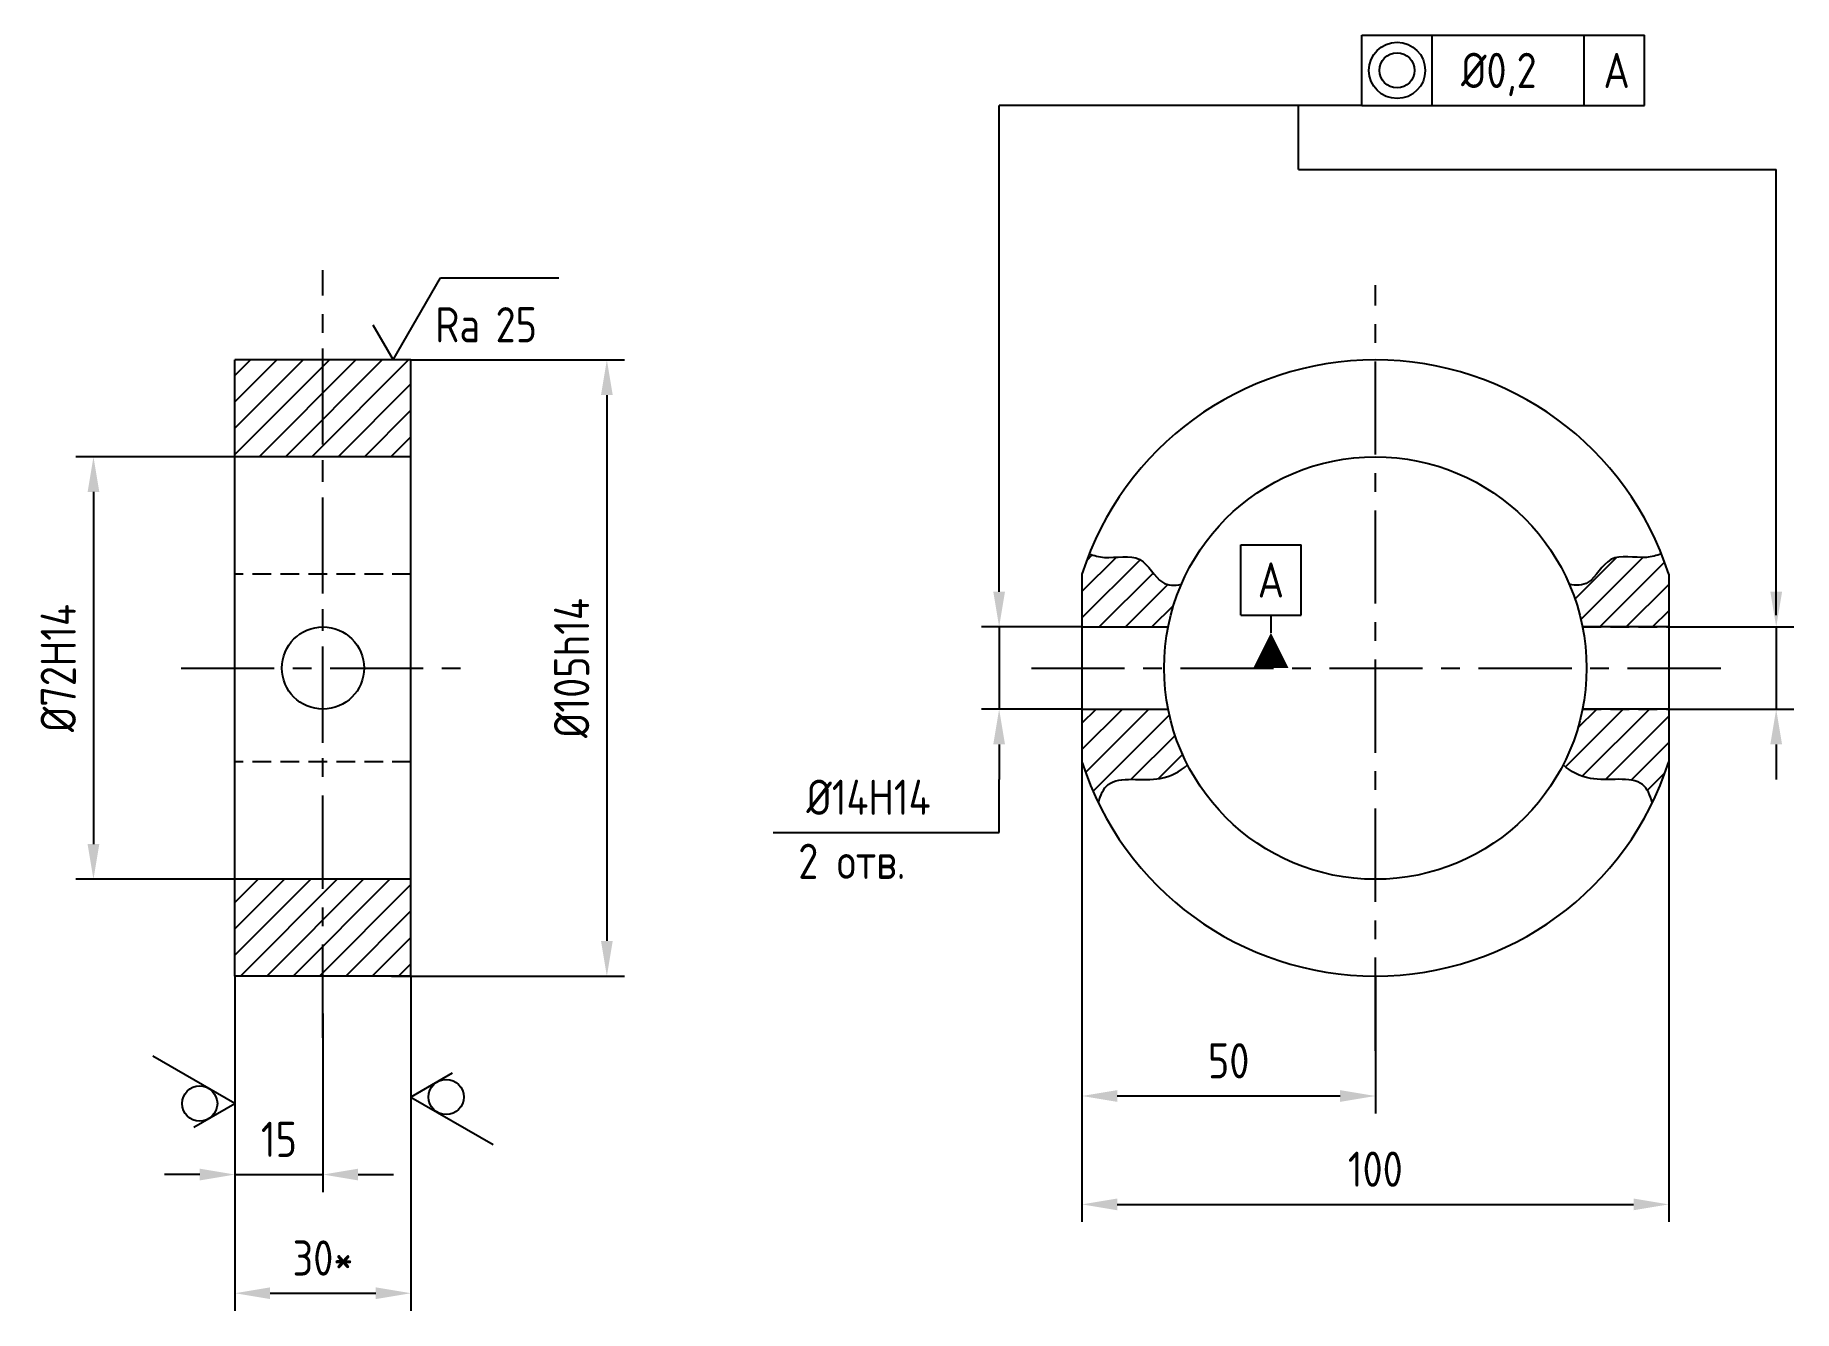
# Model space of a CAD drawing. Header units: millimetres. Extents: x 959 to 1258, y 22 to 239.
import ezdxf
from ezdxf.enums import TextEntityAlignment as Align

# ---------------------------------------------------------------- set-up
doc = ezdxf.new("R2010")
doc.units = ezdxf.units.MM
doc.header["$LTSCALE"] = 0.5
doc.linetypes.add('CENTER', pattern=[50.8, 31.75, -6.35, 6.35, -6.35])
doc.linetypes.add('HIDDEN', pattern=[9.525, 6.35, -3.175])
for name, color, linetype in [('Bord', 1, 'Continuous'), ('Cen', 5, 'CENTER'), ('Cont', 6, 'Continuous'), ('Dim', 7, 'Continuous'), ('Hatch', 2, 'Continuous'), ('Hide', 2, 'HIDDEN'), ('Text', 3, 'Continuous'), ('THIN', 3, 'Continuous')]:
    doc.layers.add(name, color=color, linetype=linetype)
doc.styles.add('Style1', font='romans.shx', dxfattribs={"width": 0.8})
doc.dimstyles.new('LIN2', dxfattribs={"dimscale": 2, "dimtxt": 3, "dimasz": 3, "dimexe": 1.5, "dimexo": 0, "dimgap": 1.5, "dimtad": 1, "dimrnd": 1, "dimdsep": 46, "dimtxsty": 'Style1', "dimcen": 0, "dimdle": 2, "dimclrd": 256, "dimclrt": 3, "dimaunit": 1, "dimadec": 0, "dimazin": 0, "dimtfac": 1, "dimtmove": 0, "dimatfit": 3, "dimfxl": 1, "dimtvp": 0.833333, "dimtolj": 1, "dimarcsym": 0})

# ---------------------------------------------------------------- blocks, each defined once
blk = doc.blocks.new('sherISO_03')
at = {"layer": 'Text'}
blk.add_line((4.04, 7), (14.12, 7), dxfattribs=at)
blk.add_lwpolyline([(-1.73, 3), (0, 0), (4.04, 7)], dxfattribs=at)
at = {"layer": 'Text', "style": 'Style1', "width": 0.8}
blk.add_text('Ra', height=3, dxfattribs=at).set_placement((3.58, 1.5))
blk.add_attdef('6,3', (8.73, 1.5), '', height=3, dxfattribs=at)
blk = doc.blocks.new('SHER0')
at = {"layer": 'Text'}
blk.add_circle((0, 3), 1.5, dxfattribs=at)
at = {"layer": 'THIN'}
blk.add_lwpolyline([(-2.02, 3.5), (0, 0), (4.04, 7)], dxfattribs=at)
blk = doc.blocks.new('*D23')
at = {"layer": 'Defpoints', "color": 0, "transparency": 16777216}
for p in [(1022.55, 184.06), (1019.26, 79.06), (1055.94, 79.06)]:
    blk.add_point(p, dxfattribs=at)
at = {"layer": 'Dim', "color": 0, "lineweight": -2, "transparency": 16777216}
for p, q in [((1022.55, 184.06), (1058.94, 184.06)), ((1019.26, 79.06), (1058.94, 79.06))]:
    blk.add_line(p, q, dxfattribs=at)
at = {"layer": 'Dim', "lineweight": -2, "transparency": 16777216}
blk.add_line((1055.94, 178.06), (1055.94, 85.06), dxfattribs=at)
at = {"layer": 'Dim', "transparency": 16777216}
for points in [[(1054.94, 178.06), (1056.94, 178.06), (1055.94, 184.06)], [(1054.94, 85.06), (1056.94, 85.06), (1055.94, 79.06)]]:
    blk.add_solid(points, dxfattribs=at)
at = {"layer": 'Dim', "color": 3, "transparency": 16777216, "insert": (1049.94, 131.56), "char_height": 6, "attachment_point": 5, "rotation": 90, "style": 'Style1'}
blk.add_mtext('\\A1;%%c105h14', dxfattribs=at)
blk = doc.blocks.new('*D24')
at = {"layer": 'Defpoints', "color": 0, "transparency": 16777216}
for p in [(992.55, 167.56), (968.44, 95.56), (992.55, 95.56)]:
    blk.add_point(p, dxfattribs=at)
at = {"layer": 'Dim', "color": 0, "lineweight": -2, "transparency": 16777216}
for p, q in [((992.55, 167.56), (965.44, 167.56)), ((992.55, 95.56), (965.44, 95.56))]:
    blk.add_line(p, q, dxfattribs=at)
at = {"layer": 'Dim', "lineweight": -2, "transparency": 16777216}
blk.add_line((968.44, 161.56), (968.44, 101.56), dxfattribs=at)
at = {"layer": 'Dim', "transparency": 16777216}
for points in [[(967.44, 161.56), (969.44, 161.56), (968.44, 167.56)], [(967.44, 101.56), (969.44, 101.56), (968.44, 95.56)]]:
    blk.add_solid(points, dxfattribs=at)
at = {"layer": 'Dim', "color": 3, "transparency": 16777216, "insert": (962.44, 131.56), "char_height": 6, "attachment_point": 5, "rotation": 90, "style": 'Style1'}
blk.add_mtext('\\A1;%%c72H14', dxfattribs=at)
blk = doc.blocks.new('*D25')
at = {"layer": 'Defpoints', "color": 0, "transparency": 16777216}
for p in [(992.55, 79.06), (1022.55, 79.06), (1022.55, 25.03)]:
    blk.add_point(p, dxfattribs=at)
at = {"layer": 'Dim', "color": 0, "lineweight": -2, "transparency": 16777216}
for p, q in [((992.55, 79.06), (992.55, 22.03)), ((1022.55, 79.06), (1022.55, 22.03))]:
    blk.add_line(p, q, dxfattribs=at)
at = {"layer": 'Dim', "lineweight": -2, "transparency": 16777216}
blk.add_line((998.55, 25.03), (1016.55, 25.03), dxfattribs=at)
at = {"layer": 'Dim', "transparency": 16777216}
for points in [[(998.55, 26.03), (998.55, 24.03), (992.55, 25.03)], [(1016.55, 26.03), (1016.55, 24.03), (1022.55, 25.03)]]:
    blk.add_solid(points, dxfattribs=at)
at = {"layer": 'Dim', "color": 3, "transparency": 16777216, "insert": (1007.55, 31.03), "char_height": 6, "attachment_point": 5, "style": 'Style1'}
blk.add_mtext('\\A1;30*', dxfattribs=at)
blk = doc.blocks.new('*D26')
at = {"layer": 'Defpoints', "color": 0, "transparency": 16777216}
for p in [(1136.92, 138.56), (1122.8, 124.56), (1136.92, 124.56)]:
    blk.add_point(p, dxfattribs=at)
at = {"layer": 'Dim', "lineweight": -2, "transparency": 16777216}
for p, q in [((1122.8, 144.56), (1122.8, 150.56)), ((1122.8, 138.56), (1122.8, 124.56)), ((1122.8, 118.56), (1122.8, 112.56)), ((1122.8, 103.54), (1122.8, 112.56)), ((1084.28, 103.54), (1122.8, 103.54))]:
    blk.add_line(p, q, dxfattribs=at)
at = {"layer": 'Dim', "color": 0, "lineweight": -2, "transparency": 16777216}
for p, q in [((1136.92, 138.56), (1119.8, 138.56)), ((1136.92, 124.56), (1119.8, 124.56))]:
    blk.add_line(p, q, dxfattribs=at)
at = {"layer": 'Dim', "transparency": 16777216}
for points in [[(1121.8, 144.56), (1123.8, 144.56), (1122.8, 138.56)], [(1121.8, 118.56), (1123.8, 118.56), (1122.8, 124.56)]]:
    blk.add_solid(points, dxfattribs=at)
at = {"layer": 'Dim', "color": 3, "transparency": 16777216, "insert": (1100.54, 109.54), "char_height": 6, "attachment_point": 5, "style": 'Style1'}
blk.add_mtext('\\A1;%%c14H14', dxfattribs=at)
blk = doc.blocks.new('*D27')
at = {"layer": 'Defpoints', "color": 0, "transparency": 16777216}
for p in [(1136.92, 131.56), (1236.92, 131.56), (1236.92, 40.17)]:
    blk.add_point(p, dxfattribs=at)
at = {"layer": 'Dim', "color": 0, "lineweight": -2, "transparency": 16777216}
for p, q in [((1136.92, 131.56), (1136.92, 37.17)), ((1236.92, 131.56), (1236.92, 37.17))]:
    blk.add_line(p, q, dxfattribs=at)
at = {"layer": 'Dim', "lineweight": -2, "transparency": 16777216}
blk.add_line((1142.92, 40.17), (1230.92, 40.17), dxfattribs=at)
at = {"layer": 'Dim', "transparency": 16777216}
for points in [[(1142.92, 41.17), (1142.92, 39.17), (1136.92, 40.17)], [(1230.92, 41.17), (1230.92, 39.17), (1236.92, 40.17)]]:
    blk.add_solid(points, dxfattribs=at)
at = {"layer": 'Dim', "color": 3, "transparency": 16777216, "insert": (1186.92, 46.17), "char_height": 6, "attachment_point": 5, "style": 'Style1'}
blk.add_mtext('\\A1;100', dxfattribs=at)
blk = doc.blocks.new('*D28')
at = {"layer": 'Defpoints', "color": 0, "transparency": 16777216}
for p in [(1136.92, 131.56), (1186.92, 79.06), (1186.92, 58.64)]:
    blk.add_point(p, dxfattribs=at)
at = {"layer": 'Dim', "color": 0, "lineweight": -2, "transparency": 16777216}
for p, q in [((1136.92, 131.56), (1136.92, 55.64)), ((1186.92, 79.06), (1186.92, 55.64))]:
    blk.add_line(p, q, dxfattribs=at)
at = {"layer": 'Dim', "lineweight": -2, "transparency": 16777216}
blk.add_line((1142.92, 58.64), (1180.92, 58.64), dxfattribs=at)
at = {"layer": 'Dim', "transparency": 16777216}
for points in [[(1142.92, 59.64), (1142.92, 57.64), (1136.92, 58.64)], [(1180.92, 59.64), (1180.92, 57.64), (1186.92, 58.64)]]:
    blk.add_solid(points, dxfattribs=at)
at = {"layer": 'Dim', "color": 3, "transparency": 16777216, "insert": (1161.92, 64.64), "char_height": 6, "attachment_point": 5, "style": 'Style1'}
blk.add_mtext('\\A1;50', dxfattribs=at)
blk = doc.blocks.new('FORMA01')
at = {"layer": 'Bord'}
for p, q in [((-2.57, 4.21), (-2.57, 10.21)), ((-2.57, 10.21), (2.57, 10.21)), ((2.57, 4.21), (2.57, 10.21)), ((-2.57, 4.21), (2.57, 4.21)), ((0, 4.21), (0, 2.71))]:
    blk.add_line(p, q, dxfattribs=at)
blk.add_lwpolyline([(0, 2.71, 0, 3, 0), (0, -0.29, 3, 3, 0)], format="xyseb", dxfattribs=at)
at = {"layer": 'Text', "style": 'Style1', "width": 0.8}
blk.add_attdef('А', text='', height=3, dxfattribs=at).set_placement((0, 7.21), align=Align.MIDDLE)
blk = doc.blocks.new('*D40')
at = {"layer": 'Defpoints', "color": 0, "transparency": 16777216}
for p in [(1236.92, 138.56), (1236.92, 124.56), (1255.24, 124.56)]:
    blk.add_point(p, dxfattribs=at)
at = {"layer": 'Dim', "lineweight": -2, "transparency": 16777216}
for p, q in [((1255.24, 144.56), (1255.24, 150.56)), ((1255.24, 138.56), (1255.24, 124.56)), ((1255.24, 118.56), (1255.24, 112.56))]:
    blk.add_line(p, q, dxfattribs=at)
at = {"layer": 'Dim', "color": 0, "lineweight": -2, "transparency": 16777216}
for p, q in [((1236.92, 138.56), (1258.24, 138.56)), ((1236.92, 124.56), (1258.24, 124.56))]:
    blk.add_line(p, q, dxfattribs=at)
at = {"layer": 'Dim', "transparency": 16777216}
for points in [[(1254.24, 144.56), (1256.24, 144.56), (1255.24, 138.56)], [(1254.24, 118.56), (1256.24, 118.56), (1255.24, 124.56)]]:
    blk.add_solid(points, dxfattribs=at)
blk = doc.blocks.new('*D41')
at = {"layer": 'Defpoints', "color": 0, "transparency": 16777216}
for p in [(992.55, 79.06), (1007.55, 72.67), (1007.55, 45.25)]:
    blk.add_point(p, dxfattribs=at)
at = {"layer": 'Dim', "color": 0, "lineweight": -2, "transparency": 16777216}
for p, q in [((992.55, 79.06), (992.55, 42.25)), ((1007.55, 72.67), (1007.55, 42.25))]:
    blk.add_line(p, q, dxfattribs=at)
at = {"layer": 'Dim', "lineweight": -2, "transparency": 16777216}
for p, q in [((986.55, 45.25), (980.55, 45.25)), ((992.55, 45.25), (1007.55, 45.25)), ((1013.55, 45.25), (1019.55, 45.25))]:
    blk.add_line(p, q, dxfattribs=at)
at = {"layer": 'Dim', "transparency": 16777216}
for points in [[(986.55, 46.25), (986.55, 44.25), (992.55, 45.25)], [(1013.55, 46.25), (1013.55, 44.25), (1007.55, 45.25)]]:
    blk.add_solid(points, dxfattribs=at)
at = {"layer": 'Dim', "color": 3, "transparency": 16777216, "insert": (1000.05, 51.25), "char_height": 6, "attachment_point": 5, "style": 'Style1'}
blk.add_mtext('\\A1;15', dxfattribs=at)

msp = doc.modelspace()

# ---------------------------------------------------------------- hatches: boundary and pattern name
at = {"layer": 'Hatch'}
h = msp.add_hatch(dxfattribs=at)
h.set_pattern_fill('ANSI31', color=256)
h.set_pattern_definition([(45, (106.207, 0), (-2.245064, 2.245064), [])])
h.paths.add_polyline_path([(1007.552, 184.061), (992.552, 184.061), (992.552, 167.561), (1007.552, 167.561)])
h.paths.add_polyline_path([(1022.552, 184.061), (1007.552, 184.061), (1007.552, 167.561), (1022.552, 167.561)])
h.paths.add_polyline_path([(1007.552, 95.561), (992.552, 95.561), (992.552, 79.061), (1007.552, 79.061)])
h.paths.add_polyline_path([(1022.552, 95.561), (1007.552, 95.561), (1007.552, 79.061), (1022.552, 79.061)])
h = msp.add_hatch(dxfattribs=at)
h.set_pattern_fill('ANSI31', color=256)
edge = h.paths.add_edge_path()
edge.add_spline(control_points=[(1153.875, 145.847), (1152.674, 145.567), (1149.904, 145.622), (1147.205, 151.594), (1141.778, 149.967), (1138.983, 150.71), (1138.163, 151.03)], knot_values=[3.7639672, 3.7639672, 3.7639672, 3.7639672, 7.386797, 12.8642106, 18.9237457, 21.5640829, 21.5640829, 21.5640829, 21.5640829], degree=3, periodic=0)
edge.add_arc((1186.92, 131.561), 52.5, 158.23276, 162.24721)
edge.add_line((1136.92, 147.569), (1136.92, 138.561))
edge.add_line((1136.92, 138.561), (1151.607, 138.561))
edge.add_arc((1186.92, 131.561), 36, 156.61981, 168.78773, ccw=False)
edge = h.paths.add_edge_path()
edge.add_line((1151.607, 124.561), (1136.92, 124.561))
edge.add_line((1136.92, 124.561), (1136.92, 115.553))
edge.add_arc((1186.92, 131.561), 52.5, 197.75279, 205.94771)
edge.add_spline(control_points=[(1139.712, 108.59), (1140.061, 109.912), (1141.704, 113.691), (1149.505, 111.593), (1153.569, 113.913), (1154.93, 115.048)], knot_values=[2.6419427, 2.6419427, 2.6419427, 2.6419427, 6.4554248, 15.3985912, 20.6594056, 20.6594056, 20.6594056, 20.6594056], degree=3, periodic=0)
edge.add_arc((1186.92, 131.561), 36, 191.21227, 207.30376, ccw=False)
h = msp.add_hatch(dxfattribs=at)
h.set_pattern_fill('ANSI31', color=256)
edge = h.paths.add_edge_path()
edge.add_spline(control_points=[(1219.964, 145.847), (1221.165, 145.567), (1223.935, 145.622), (1226.634, 151.594), (1232.061, 149.967), (1234.857, 150.71), (1235.676, 151.03)], knot_values=[3.7639672, 3.7639672, 3.7639672, 3.7639672, 7.386797, 12.8642106, 18.9237457, 21.5640829, 21.5640829, 21.5640829, 21.5640829], degree=3, periodic=0)
edge.add_arc((1186.92, 131.561), 52.5, 17.75279, 21.76724, ccw=False)
edge.add_line((1236.92, 147.569), (1236.92, 138.561))
edge.add_line((1236.92, 138.561), (1222.232, 138.561))
edge.add_arc((1186.92, 131.561), 36, 11.21227, 23.38019)
edge = h.paths.add_edge_path()
edge.add_line((1222.232, 124.561), (1236.92, 124.561))
edge.add_line((1236.92, 124.561), (1236.92, 115.553))
edge.add_arc((1186.92, 131.561), 52.5, 334.05229, 342.24721, ccw=False)
edge.add_spline(control_points=[(1234.127, 108.59), (1233.778, 109.912), (1232.135, 113.691), (1224.334, 111.593), (1220.27, 113.913), (1218.909, 115.048)], knot_values=[2.6419427, 2.6419427, 2.6419427, 2.6419427, 6.4554248, 15.3985912, 20.6594056, 20.6594056, 20.6594056, 20.6594056], degree=3, periodic=0)
edge.add_arc((1186.92, 131.561), 36, 332.69624, 348.78773)

# ---------------------------------------------------------------- linework, layer by layer
at = {"layer": 'Bord'}
for p, q in [((1184.619, 239.396), (1232.792, 239.396)), ((1184.619, 227.396), (1184.619, 239.396)), ((1196.619, 227.396), (1196.619, 239.396)), ((1222.506, 227.396), (1222.506, 239.396)), ((1232.792, 227.396), (1232.792, 239.396)), ((1184.619, 227.396), (1122.825, 227.396)), ((1122.825, 147.519), (1122.825, 227.396)), ((1173.81, 216.499), (1173.817, 227.403)), ((1184.619, 227.396), (1232.792, 227.396)), ((1173.81, 216.499), (1255.243, 216.499)), ((1255.243, 140.561), (1255.243, 216.499))]:
    msp.add_line(p, q, dxfattribs=at)
for points, knots in [([(1138.163, 151.03), (1138.983, 150.71), (1141.778, 149.967), (1147.205, 151.594), (1149.904, 145.622), (1152.674, 145.567), (1153.875, 145.847)], [3.7639672, 3.7639672, 3.7639672, 3.7639672, 6.4043044, 12.4638395, 17.9412531, 21.5640829, 21.5640829, 21.5640829, 21.5640829]), ([(1235.676, 151.03), (1234.857, 150.71), (1232.061, 149.967), (1226.634, 151.594), (1223.935, 145.622), (1221.165, 145.567), (1219.964, 145.847)], [3.7639672, 3.7639672, 3.7639672, 3.7639672, 6.4043044, 12.4638395, 17.9412531, 21.5640829, 21.5640829, 21.5640829, 21.5640829]), ([(1139.712, 108.59), (1140.061, 109.912), (1141.704, 113.691), (1149.505, 111.593), (1153.569, 113.913), (1154.93, 115.048)], [2.6419427, 2.6419427, 2.6419427, 2.6419427, 6.4554248, 15.3985912, 20.6594056, 20.6594056, 20.6594056, 20.6594056]), ([(1234.127, 108.59), (1233.778, 109.912), (1232.135, 113.691), (1224.334, 111.593), (1220.27, 113.913), (1218.909, 115.048)], [2.6419427, 2.6419427, 2.6419427, 2.6419427, 6.4554248, 15.3985912, 20.6594056, 20.6594056, 20.6594056, 20.6594056])]:
    msp.add_open_spline(points, degree=3, knots=knots, dxfattribs=at)
at = {"layer": 'Cen'}
for p, q in [((1007.552, 118.835), (1007.552, 199.367)), ((1186.92, 66.335), (1186.92, 196.788)), ((1007.552, 68.555), (1007.552, 191.644)), ((983.386, 131.561), (1031.718, 131.561)), ((1128.307, 131.561), (1245.776, 131.561))]:
    msp.add_line(p, q, dxfattribs=at)
at = {"layer": 'Cont'}
for p, q in [((1022.552, 184.061), (992.552, 184.061)), ((992.552, 79.061), (992.552, 184.061)), ((1022.552, 79.061), (1022.552, 184.061)), ((1022.552, 167.561), (992.552, 167.561)), ((1136.92, 147.569), (1136.92, 115.553)), ((1236.92, 147.569), (1236.92, 115.553)), ((1136.92, 138.561), (1151.607, 138.561)), ((1236.92, 138.561), (1222.232, 138.561)), ((1136.92, 124.561), (1151.607, 124.561)), ((1236.92, 124.561), (1222.232, 124.561)), ((1022.552, 95.561), (992.552, 95.561)), ((1022.552, 79.061), (992.552, 79.061))]:
    msp.add_line(p, q, dxfattribs=at)
for centre, radius in [((1186.92, 131.561), 36), ((1007.552, 131.561), 7)]:
    msp.add_circle(centre, radius, dxfattribs=at)
for start, end in [(17.75279, 162.24721), (197.75279, 342.24721)]:
    msp.add_arc((1186.92, 131.561), 52.5, start, end, dxfattribs=at)
at = {"layer": 'Hide'}
for p, q in [((1022.552, 147.569), (992.552, 147.569)), ((1222.232, 138.561), (1236.92, 138.561)), ((1222.232, 124.561), (1236.92, 124.561)), ((1022.552, 115.553), (992.552, 115.553))]:
    msp.add_line(p, q, dxfattribs=at)
at = {"layer": 'Text'}
for major_axis, start_param, end_param in [((3.394, 3.394), 5.497787143782135, 11.780972450961722), ((2.121, 2.121), 5.497787143782138, 11.780972450961723)]:
    msp.add_ellipse((1190.619, 233.396), major_axis=major_axis, ratio=1, start_param=start_param, end_param=end_param, dxfattribs=at)

# ---------------------------------------------------------------- block references
at = {"layer": 'Text', "xscale": 2, "yscale": 2, "zscale": 2}
for name, p, values in [('sherISO_03', (1019.519, 184.061), {'6,3': '25'}), ('FORMA01', (1169.114, 132.14), {'А': 'А'})]:
    msp.add_blockref(name, p, dxfattribs=at).add_auto_attribs(values)
for p, rotation in [((992.552, 57.353), 90), ((1022.552, 58.466), 270)]:
    msp.add_blockref('SHER0', p, dxfattribs=dict(at, rotation=rotation))

# ---------------------------------------------------------------- texts
at = {"layer": 'Text', "style": 'Style1', "width": 0.8}
for s, p in [('%%c0,2', (1201.534, 230.396)), ('A', (1225.784, 230.396)), ('2 отв.', (1088.563, 95.633))]:
    msp.add_text(s, height=6, dxfattribs=at).set_placement(p)

# ---------------------------------------------------------------- dimensions: what is measured, and where the dimension line sits
at = {"layer": 'Dim'}
for base, p1, p2, text, override, picture, middle in [((1055.943, 79.061), (1022.552, 184.061), (1019.261, 79.061), '%%c<>h14', {"dimgap": 1.5}, '*D23', (1049.943, 131.561)), ((968.442, 95.561), (992.552, 167.561), (992.552, 95.561), '%%c<>H14', {"dimgap": 1.5}, '*D24', (962.442, 131.561)), ((1255.243, 124.561), (1236.92, 138.561), (1236.92, 124.561), ' ', {"dimtoh": 1, "dimtmove": 1}, '*D40', (1255.243, 131.561))]:
    dim = msp.add_linear_dim(base=base, p1=p1, p2=p2, angle=90, text=text, dimstyle='LIN2', override=override, dxfattribs=at)
    dim.commit()
    dim.dimension.update_dxf_attribs({"geometry": picture, "text_midpoint": middle})
dim = msp.add_linear_dim(base=(1122.798, 124.561), p1=(1136.923, 138.561), p2=(1136.923, 124.561), angle=90, text='%%c<>H14', dimstyle='LIN2', override={"dimgap": 1.5, "dimtoh": 1, "dimtmove": 1}, dxfattribs=at)
dim.commit()
dim.dimension.update_dxf_attribs({"geometry": '*D26', "text_midpoint": (1114.194, 103.539), "dimtype": 160})
for base, p2, picture, middle in [((1236.92, 40.174), (1236.92, 131.561), '*D27', (1186.92, 46.174)), ((1186.92, 58.644), (1186.92, 79.061), '*D28', (1161.92, 64.644))]:
    dim = msp.add_linear_dim(base=base, p1=(1136.92, 131.561), p2=p2, dimstyle='LIN2', override={"dimgap": 1.5}, dxfattribs=at)
    dim.commit()
    dim.dimension.update_dxf_attribs({"geometry": picture, "text_midpoint": middle})
dim = msp.add_linear_dim(base=(1007.552, 45.249), p1=(992.552, 79.061), p2=(1007.552, 72.67), dimstyle='LIN2', dxfattribs=at)
dim.commit()
dim.dimension.update_dxf_attribs({"geometry": '*D41', "text_midpoint": (1000.052, 51.249)})
dim = msp.add_linear_dim(base=(1022.552, 25.034), p1=(992.552, 79.061), p2=(1022.552, 79.061), text='30*', dimstyle='LIN2', dxfattribs=at)
dim.commit()
dim.dimension.update_dxf_attribs({"geometry": '*D25', "text_midpoint": (1007.552, 31.034)})

doc.saveas('drawing.dxf')
